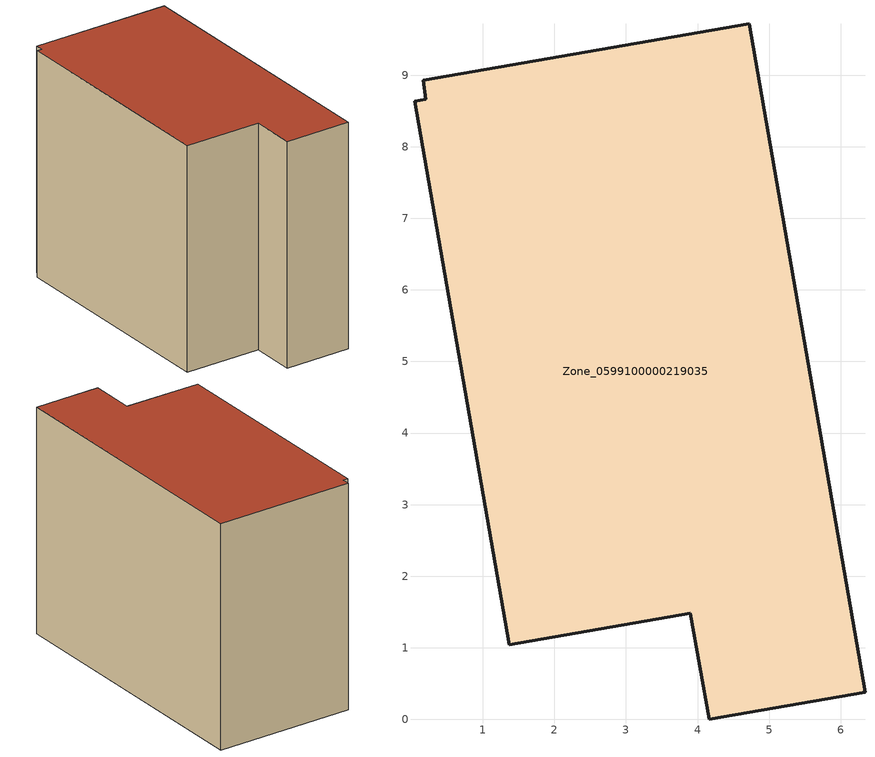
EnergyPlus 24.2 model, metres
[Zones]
Zone_0599100000219035
 floor ground (C_G): 0.17,8.93 4.72,9.72 6.34,0.38 4.16,0 3.9,1.48 1.37,1.04 0.05,8.63 0.2,8.66 z0
 wall outside (C_F): 3.9,1.48 4.16,0 6.34,0.38 4.72,9.72 0.17,8.93 0.2,8.66 0.05,8.63 1.37,1.04 3.9,1.48 z0:7.49
 roof outside (C_R): 4.72,9.72 0.17,8.93 0.2,8.66 0.05,8.63 1.37,1.04 3.9,1.48 4.16,0 6.34,0.38 z7.49
[BUILDING]
Pand.0599100000219035: North Axis=0; Terrain=City; Loads Convergence Tolerance Value=0.04; Temperature Convergence Tolerance Value=0.4; Solar Distribution=FullExterior; Maximum Number of Warmup Days=25; Minimum Number of Warmup Days=1
[Site:Location]
Rotterdam.The.Hague.AP_ZH_NLD Design_Conditions: Latitude=51.96; Longitude=4.45; Time Zone=1; Elevation=-4.5
[SITE:GROUNDTEMPERATURE:BUILDINGSURFACE]
18, 18, 18, 18, 18, 18, 18, 18, 18, 18, 18, 18
[MATERIAL] Thermal Absorptance=0.9; Solar Absorptance=0.7; Visible Absorptance=0.7
Name | Roughness | Thickness | Conductivity | Density | Specific Heat
G.TI.1946 | MediumSmooth | 0.15 | 1 | 540 | 1210
F.TI.1946 | Rough | 0.3 | 0.857143 | 1920 | 840
R.TI.1946 | MediumRough | 0.2 | 0.1 | 1500 | 1000
[CONSTRUCTION]
C_G: G.TI.1946
C_F: F.TI.1946
C_R: R.TI.1946
[ZONE]
Zone_0599100000219035: Type=1; Multiplier=1; Ceiling Height=Autocalculate; Volume=Autocalculate; Floor Area=autocalculate; Part of Total Floor Area=Yes
[ZONEINFILTRATION:DESIGNFLOWRATE]
Infil_Zone_0599100000219035: Zone or ZoneList or Space or SpaceList=Zone_0599100000219035; Schedule=AlwaysOn; Design Flow Rate Calculation Method=Flow/Area; Flow Rate per Floor Area=0.003; Constant Term Coefficient=1; Temperature Term Coefficient=0; Velocity Term Coefficient=0; Velocity Squared Term Coefficient=0
[HVACTEMPLATE:ZONE:IDEALLOADSAIRSYSTEM]
Zone_0599100000219035: Maximum Heating Supply Air Temperature=50; Minimum Cooling Supply Air Temperature=13; Maximum Heating Supply Air Humidity Ratio=0.0156; Minimum Cooling Supply Air Humidity Ratio=0.0077; Heating Limit=NoLimit; Cooling Limit=NoLimit; Dehumidification Control Type=ConstantSensibleHeatRatio; Cooling Sensible Heat Ratio=0.7; Dehumidification Setpoint=60; Humidification Control Type=None; Humidification Setpoint=30; Outdoor Air Method=None; Outdoor Air Flow Rate per Person=0.00944; Outdoor Air Flow Rate per Zone Floor Area=0; Outdoor Air Flow Rate per Zone=0; Demand Controlled Ventilation Type=None; Outdoor Air Economizer Type=NoEconomizer; Heat Recovery Type=None; Sensible Heat Recovery Effectiveness=0.7; Latent Heat Recovery Effectiveness=0.65
[ZONECONTROL:THERMOSTAT]
ThermostatControl_Zone_0599100000219035: Zone or ZoneList=Zone_0599100000219035; Control Type Schedule=DualSetpointControlType; Control 1=Thermostat_Zone_0599100000219035; Temperature Difference Between Cutout And Setpoint=0
[THERMOSTATSETPOINT:DUALSETPOINT]
Thermostat_Zone_0599100000219035: Heating Setpoint Temperature Schedule=HeatingSetpoint_Zone_0599100000219035; Cooling Setpoint Temperature Schedule=CoolingSetpoint_Zone_0599100000219035
[SCHEDULE:COMPACT]
HeatingSetpoint_Zone_0599100000219035: Through: 12/31, For: AllDays, Until: 24:00, 21
CoolingSetpoint_Zone_0599100000219035: Through: 12/31, For: AllDays, Until: 24:00, 24
DualSetpointControlType: Through: 12/31, For: AllDays, Until: 24:00, 4
AlwaysOn: Through: 12/31, For: AllDays, Until: 24:00, 1
